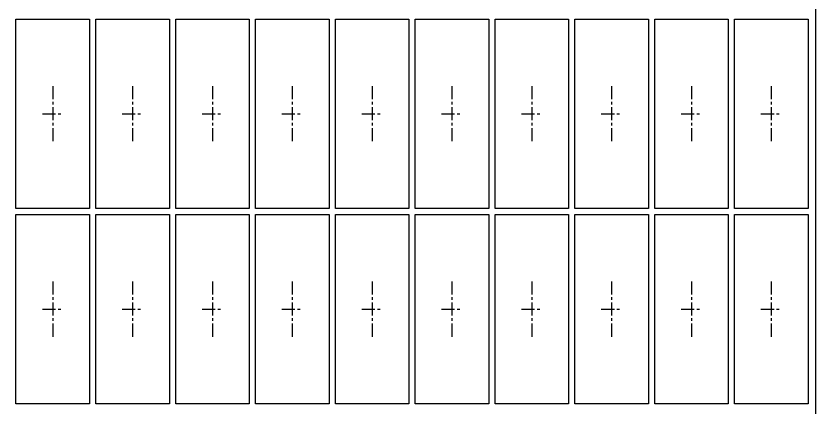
# Model space of a CAD drawing. Header units: millimetres. Extents: x 4471 to 10624, y 832 to 10725.
# Drawn here: x 4573.93 to 4612.01, y 1694.27 to 1712.87 of the extents above; entities that cross this region are included whole.
import ezdxf

# ---------------------------------------------------------------- set-up
doc = ezdxf.new("R2010")
doc.units = ezdxf.units.MM
doc.linetypes.add('CENTER', pattern=[2, 1.25, -0.25, 0.25, -0.25])
for name, color, linetype in [('1D', 4, 'Continuous'), ('PKG', 2, 'Continuous'), ('中心线', 1, 'CENTER')]:
    doc.layers.add(name, color=color, linetype=linetype)

msp = doc.modelspace()

# ---------------------------------------------------------------- linework, layer by layer
at = {"layer": '1D', "color": 6, "lineweight": 9}
msp.add_line((4611.9802, 1748.6287, 0.0291), (4611.9802, 1667.3806, 0.0291), dxfattribs=at)
at = {"layer": 'PKG', "linetype": 'Continuous', "lineweight": 9, "elevation": 0.0291}
for points in [[(4573.9302, 1703.7214), (4573.9302, 1712.7214), (4577.4302, 1712.7214), (4577.4302, 1703.7214)], [(4577.7302, 1703.7214), (4577.7302, 1712.7214), (4581.2302, 1712.7214), (4581.2302, 1703.7214)], [(4581.5302, 1703.7214), (4581.5302, 1712.7214), (4585.0302, 1712.7214), (4585.0302, 1703.7214)], [(4585.3302, 1703.7214), (4585.3302, 1712.7214), (4588.8302, 1712.7214), (4588.8302, 1703.7214)], [(4589.1302, 1703.7214), (4589.1302, 1712.7214), (4592.6302, 1712.7214), (4592.6302, 1703.7214)], [(4592.9302, 1703.7214), (4592.9302, 1712.7214), (4596.4302, 1712.7214), (4596.4302, 1703.7214)], [(4596.7302, 1703.7214), (4596.7302, 1712.7214), (4600.2302, 1712.7214), (4600.2302, 1703.7214)], [(4600.5302, 1703.7214), (4600.5302, 1712.7214), (4604.0302, 1712.7214), (4604.0302, 1703.7214)], [(4604.3302, 1703.7214), (4604.3302, 1712.7214), (4607.8302, 1712.7214), (4607.8302, 1703.7214)], [(4608.1302, 1703.7214), (4608.1302, 1712.7214), (4611.6302, 1712.7214), (4611.6302, 1703.7214)], [(4573.9302, 1694.4214), (4573.9302, 1703.4214), (4577.4302, 1703.4214), (4577.4302, 1694.4214)], [(4577.7302, 1694.4214), (4577.7302, 1703.4214), (4581.2302, 1703.4214), (4581.2302, 1694.4214)], [(4581.5302, 1694.4214), (4581.5302, 1703.4214), (4585.0302, 1703.4214), (4585.0302, 1694.4214)], [(4585.3302, 1694.4214), (4585.3302, 1703.4214), (4588.8302, 1703.4214), (4588.8302, 1694.4214)], [(4589.1302, 1694.4214), (4589.1302, 1703.4214), (4592.6302, 1703.4214), (4592.6302, 1694.4214)], [(4592.9302, 1694.4214), (4592.9302, 1703.4214), (4596.4302, 1703.4214), (4596.4302, 1694.4214)], [(4596.7302, 1694.4214), (4596.7302, 1703.4214), (4600.2302, 1703.4214), (4600.2302, 1694.4214)], [(4600.5302, 1694.4214), (4600.5302, 1703.4214), (4604.0302, 1703.4214), (4604.0302, 1694.4214)], [(4604.3302, 1694.4214), (4604.3302, 1703.4214), (4607.8302, 1703.4214), (4607.8302, 1694.4214)], [(4608.1302, 1694.4214), (4608.1302, 1703.4214), (4611.6302, 1703.4214), (4611.6302, 1694.4214)]]:
    msp.add_lwpolyline(points, close=True, dxfattribs=at)
at = {"layer": '中心线', "lineweight": 9, "ltscale": 0.5}
for p, q in [((4575.6802, 1709.5414, 0.0291), (4575.6802, 1706.9014, 0.0291)), ((4579.4802, 1709.5414, 0.0291), (4579.4802, 1706.9014, 0.0291)), ((4583.2802, 1709.5414, 0.0291), (4583.2802, 1706.9014, 0.0291)), ((4587.0802, 1709.5414, 0.0291), (4587.0802, 1706.9014, 0.0291)), ((4590.8802, 1709.5414, 0.0291), (4590.8802, 1706.9014, 0.0291)), ((4594.6802, 1709.5414, 0.0291), (4594.6802, 1706.9014, 0.0291)), ((4598.4802, 1709.5414, 0.0291), (4598.4802, 1706.9014, 0.0291)), ((4602.2802, 1709.5414, 0.0291), (4602.2802, 1706.9014, 0.0291)), ((4606.0802, 1709.5414, 0.0291), (4606.0802, 1706.9014, 0.0291)), ((4609.8802, 1709.5414, 0.0291), (4609.8802, 1706.9014, 0.0291)), ((4575.1852, 1708.2214, 0.0291), (4576.1752, 1708.2214, 0.0291)), ((4578.9852, 1708.2214, 0.0291), (4579.9752, 1708.2214, 0.0291)), ((4582.7852, 1708.2214, 0.0291), (4583.7752, 1708.2214, 0.0291)), ((4586.5852, 1708.2214, 0.0291), (4587.5752, 1708.2214, 0.0291)), ((4590.3852, 1708.2214, 0.0291), (4591.3752, 1708.2214, 0.0291)), ((4594.1852, 1708.2214, 0.0291), (4595.1752, 1708.2214, 0.0291)), ((4597.9852, 1708.2214, 0.0291), (4598.9752, 1708.2214, 0.0291)), ((4601.7852, 1708.2214, 0.0291), (4602.7752, 1708.2214, 0.0291)), ((4605.5852, 1708.2214, 0.0291), (4606.5752, 1708.2214, 0.0291)), ((4609.3852, 1708.2214, 0.0291), (4610.3752, 1708.2214, 0.0291)), ((4575.6802, 1700.2414, 0.0291), (4575.6802, 1697.6014, 0.0291)), ((4579.4802, 1700.2414, 0.0291), (4579.4802, 1697.6014, 0.0291)), ((4583.2802, 1700.2414, 0.0291), (4583.2802, 1697.6014, 0.0291)), ((4587.0802, 1700.2414, 0.0291), (4587.0802, 1697.6014, 0.0291)), ((4590.8802, 1700.2414, 0.0291), (4590.8802, 1697.6014, 0.0291)), ((4594.6802, 1700.2414, 0.0291), (4594.6802, 1697.6014, 0.0291)), ((4598.4802, 1700.2414, 0.0291), (4598.4802, 1697.6014, 0.0291)), ((4602.2802, 1700.2414, 0.0291), (4602.2802, 1697.6014, 0.0291)), ((4606.0802, 1700.2414, 0.0291), (4606.0802, 1697.6014, 0.0291)), ((4609.8802, 1700.2414, 0.0291), (4609.8802, 1697.6014, 0.0291)), ((4575.1852, 1698.9214, 0.0291), (4576.1752, 1698.9214, 0.0291)), ((4578.9852, 1698.9214, 0.0291), (4579.9752, 1698.9214, 0.0291)), ((4582.7852, 1698.9214, 0.0291), (4583.7752, 1698.9214, 0.0291)), ((4586.5852, 1698.9214, 0.0291), (4587.5752, 1698.9214, 0.0291)), ((4590.3852, 1698.9214, 0.0291), (4591.3752, 1698.9214, 0.0291)), ((4594.1852, 1698.9214, 0.0291), (4595.1752, 1698.9214, 0.0291)), ((4597.9852, 1698.9214, 0.0291), (4598.9752, 1698.9214, 0.0291)), ((4601.7852, 1698.9214, 0.0291), (4602.7752, 1698.9214, 0.0291)), ((4605.5852, 1698.9214, 0.0291), (4606.5752, 1698.9214, 0.0291)), ((4609.3852, 1698.9214, 0.0291), (4610.3752, 1698.9214, 0.0291))]:
    msp.add_line(p, q, dxfattribs=at)

doc.saveas('drawing.dxf')
